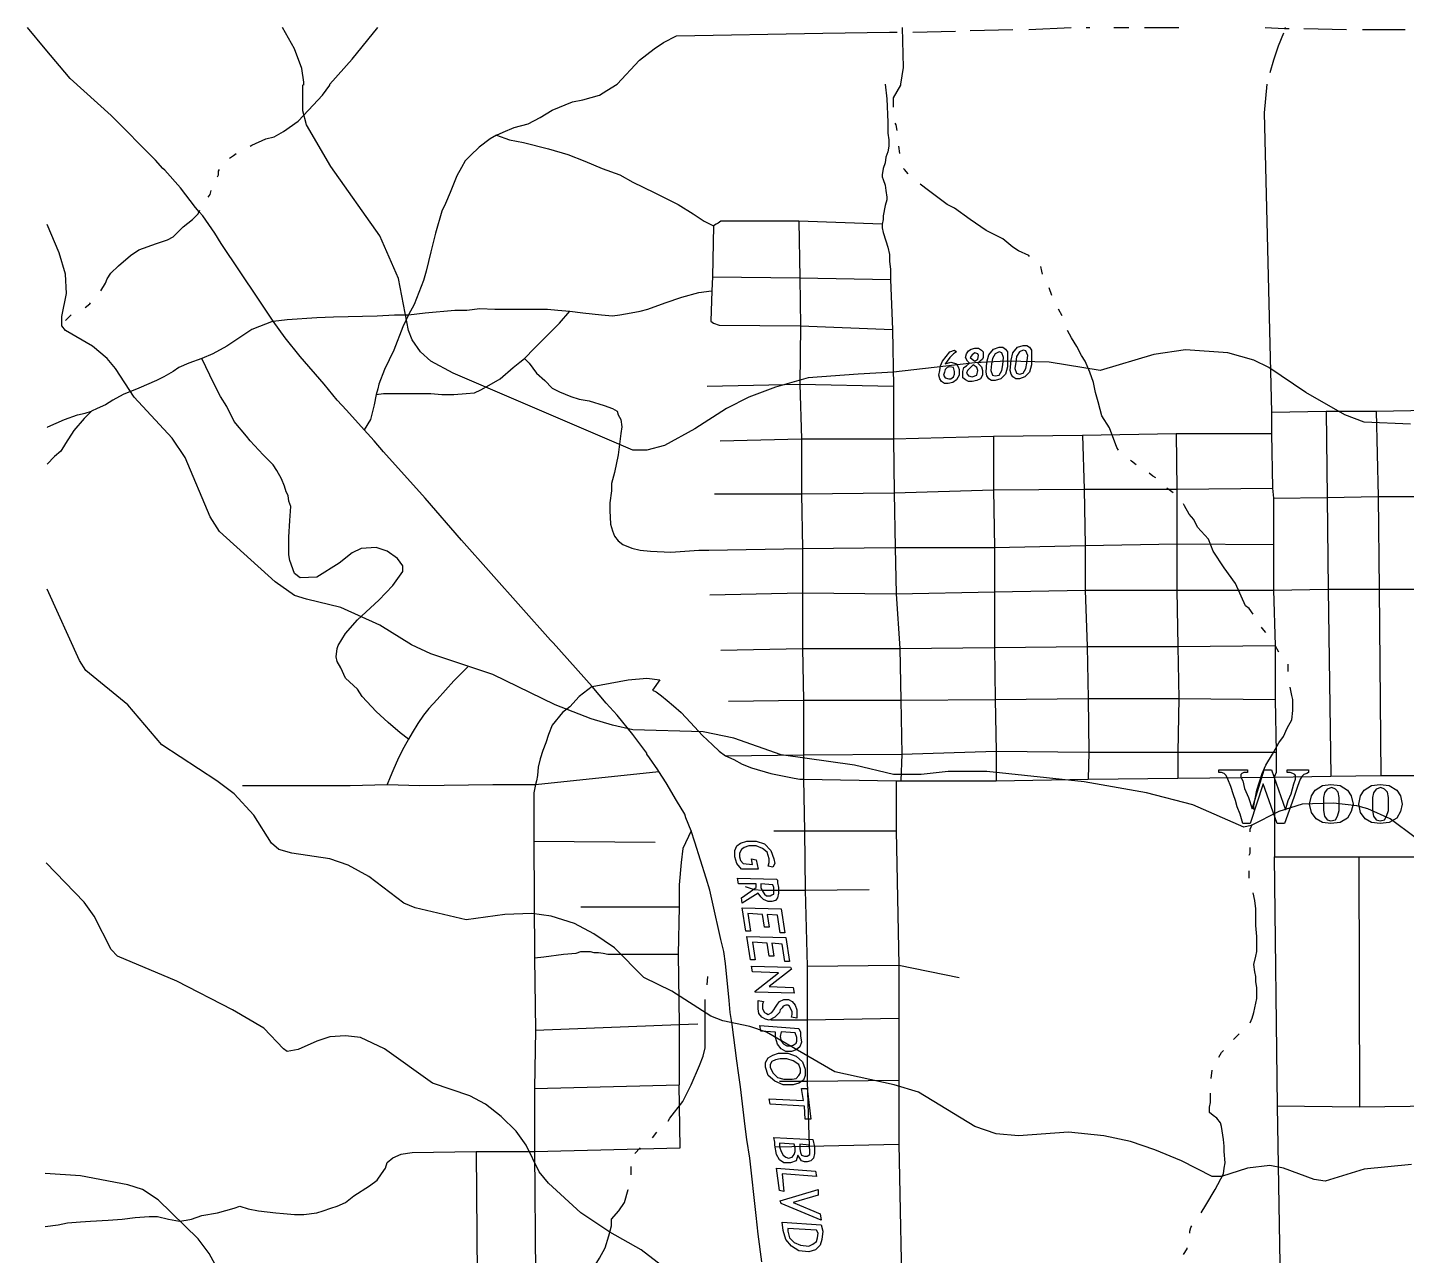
# Model space of a CAD drawing. Extents: x -4.4 to 64.9, y -5.9 to 77.3.
# Drawn here: x -0.05 to 7.8, y 29.1 to 36.09 of the extents above; entities that cross this region are included whole.
import ezdxf

# ---------------------------------------------------------------- set-up
doc = ezdxf.new("R2010")
doc.units = 0
for name, color, linetype in [('6800-7000', 7, 'CONTINUOUS'), ('Elevations', 7, 'CONTINUOUS'), ('Labels', 7, 'CONTINUOUS'), ('roads', 7, 'CONTINUOUS'), ('topo', 7, 'CONTINUOUS'), ('water', 7, 'CONTINUOUS')]:
    doc.layers.add(name, color=color, linetype=linetype)

msp = doc.modelspace()

# ---------------------------------------------------------------- linework, layer by layer
at = {"layer": '6800-7000', "color": 2}
for points in [[(7.845687, 31.48194), (7.703328, 31.58739), (7.576789, 31.645392), (7.513527, 31.661214), (7.381709, 31.677036), (7.202398, 31.671771), (7.070598, 31.629602), (6.912417, 31.550512), (6.870237, 31.539955), (6.580257, 31.666495), (6.316629, 31.735043), (5.963378, 31.798305), (5.409767, 31.856305), (5.188289, 31.856305), (5.035389, 31.840482), (4.877208, 31.840482), (4.655768, 31.893211), (4.239237, 31.951211), (3.970349, 32.046111), (3.796359, 32.083021), (3.395607, 32.093551), (3.279609, 32.119904), (3.158348, 32.156813), (2.952719, 32.235902), (2.599468, 32.409892), (2.246207, 32.525883), (2.135487, 32.578612), (1.956229, 32.689332), (1.734789, 32.789514), (1.539659, 32.836964), (1.471118, 32.858051), (1.360398, 32.93713), (1.044049, 33.22184), (0.991328, 33.306211), (0.848969, 33.643639), (0.775158, 33.754359), (0.558988, 33.986351), (0.453539, 34.1498), (0.406078, 34.207792), (0.321718, 34.276329), (0.168818, 34.36597), (0.147731, 34.392323), (0.147731, 34.445051), (0.17411, 34.576861), (0.168844, 34.687582), (0.131935, 34.808853), (0.063363, 34.969993)], [(7.824605, 29.620663), (7.555704, 29.59431), (7.334216, 29.52577), (7.270954, 29.5363), (7.096956, 29.599581), (7.017875, 29.615403), (6.891335, 29.599581), (6.743706, 29.55212), (6.690985, 29.55212), (6.516984, 29.641761), (6.364084, 29.70502), (6.227006, 29.752481), (6.074106, 29.784109), (5.873756, 29.805196), (5.588995, 29.784109), (5.462456, 29.794639), (5.341187, 29.836819), (5.019564, 30.03191), (4.882486, 30.07409), (4.545045, 30.147901), (4.154885, 30.374609), (4.059984, 30.40625), (3.907084, 30.437889), (3.838536, 30.464242), (3.617056, 30.606593), (3.458875, 30.685682), (3.290166, 30.854402), (3.174164, 30.933483), (3.063444, 30.991482), (2.931634, 31.033662), (2.820917, 31.049484), (2.668016, 31.044219), (2.446566, 31.01258), (2.156585, 31.08112), (2.093315, 31.107473), (1.892965, 31.260373), (1.776926, 31.323643), (1.671474, 31.360552), (1.455304, 31.392191), (1.381485, 31.413278), (1.339305, 31.45018), (1.239134, 31.608358), (1.128414, 31.729619), (1.028235, 31.803438), (0.717164, 32.00907), (0.522076, 32.235781), (0.284816, 32.43086), (0.247915, 32.48886), (0.063286, 32.89504)], [(3.55907, 29.045977), (3.443082, 29.135615), (3.263811, 29.235787), (3.100369, 29.346507), (2.915831, 29.515226), (2.86311, 29.578496), (2.789291, 29.731396), (2.7313, 29.810485), (2.64694, 29.894845), (2.55731, 29.963385), (2.467671, 30.010836), (2.25678, 30.084657), (1.982611, 30.279737), (1.84548, 30.342996), (1.76112, 30.353553), (1.67149, 30.348288), (1.597682, 30.321936), (1.492229, 30.274475), (1.428959, 30.263944), (1.407872, 30.279766), (1.297155, 30.395754), (1.117884, 30.501204), (0.801542, 30.664645), (0.464103, 30.807007), (0.427194, 30.843916), (0.332293, 31.033715), (0.274294, 31.112804), (0.058013, 31.337705)], [(1.096743, 28.908918), (0.986023, 29.114536), (0.922753, 29.198896), (0.696042, 29.420347), (0.606404, 29.478338), (0.522052, 29.504691), (0.253114, 29.557422), (0.052743, 29.569699)]]:
    msp.add_lwpolyline(points, dxfattribs=at)
at = {"layer": 'Elevations', "color": 1}
for points in [[(5.662838, 34.255153), (5.662838, 34.228801), (5.662838, 34.170801), (5.652281, 34.128621), (5.625929, 34.102269), (5.594297, 34.091712), (5.57321, 34.091712), (5.557388, 34.102269), (5.546831, 34.118091), (5.541566, 34.139178), (5.546831, 34.197178), (5.557388, 34.239357), (5.58374, 34.270996), (5.615379, 34.281527), (5.636467, 34.281527), (5.652289, 34.270996)], [(5.183037, 34.191883), (5.172507, 34.176061), (5.204135, 34.186618), (5.225222, 34.181353), (5.235779, 34.176088), (5.246309, 34.160266), (5.251601, 34.144443), (5.251601, 34.112813), (5.235779, 34.08646), (5.214691, 34.070638), (5.188339, 34.065373), (5.167252, 34.065373), (5.15143, 34.075903), (5.140873, 34.091725), (5.135607, 34.112813), (5.140873, 34.139165), (5.146138, 34.165518), (5.156695, 34.191896), (5.177782, 34.218249), (5.198869, 34.244601), (5.225222, 34.255158), (5.235779, 34.244601), (5.219957, 34.234071), (5.198869, 34.212984)], [(5.388669, 34.244604), (5.388669, 34.228782), (5.388669, 34.21296), (5.383404, 34.202403), (5.357051, 34.181316), (5.378139, 34.160229), (5.383404, 34.139141), (5.383404, 34.112789), (5.372847, 34.091701), (5.35176, 34.081171), (5.325407, 34.075906), (5.30432, 34.075906), (5.288498, 34.086436), (5.272676, 34.096993), (5.272676, 34.112815), (5.272676, 34.133902), (5.277941, 34.15499), (5.293763, 34.165547), (5.309559, 34.181369), (5.299028, 34.191899), (5.288471, 34.212986), (5.293737, 34.234074), (5.304293, 34.249896), (5.320115, 34.260453), (5.341203, 34.265718), (5.362317, 34.265718), (5.378112, 34.255161)], [(5.325399, 34.202424), (5.341221, 34.191894), (5.357043, 34.202424), (5.362308, 34.223512), (5.357043, 34.234068), (5.341221, 34.239334), (5.325399, 34.228777), (5.314869, 34.212955)], [(5.525757, 34.244604), (5.525757, 34.218252), (5.525757, 34.160263), (5.5152, 34.118072), (5.488848, 34.09172), (5.457209, 34.08119), (5.436121, 34.08119), (5.420299, 34.09172), (5.409743, 34.107542), (5.404477, 34.128629), (5.409743, 34.186629), (5.420299, 34.228811), (5.446652, 34.260437), (5.478283, 34.270994), (5.49937, 34.270994), (5.515192, 34.260437)], [(5.441387, 34.112794), (5.457209, 34.107529), (5.478296, 34.112794), (5.494118, 34.139147), (5.499384, 34.170785), (5.504649, 34.212968), (5.494118, 34.23932), (5.478296, 34.244586), (5.457209, 34.234029), (5.441387, 34.207676), (5.436122, 34.176048), (5.430857, 34.139136)], [(5.578478, 34.123343), (5.5943, 34.118078), (5.615387, 34.123343), (5.631209, 34.149695), (5.636475, 34.181326), (5.64174, 34.223504), (5.631209, 34.249856), (5.615387, 34.255121), (5.5943, 34.244564), (5.578478, 34.218212), (5.573213, 34.186576), (5.567921, 34.149664)], [(5.172499, 34.096972), (5.193586, 34.091707), (5.204117, 34.091707), (5.219939, 34.102264), (5.225204, 34.118086), (5.225204, 34.133908), (5.219939, 34.154995), (5.198852, 34.160287), (5.18303, 34.154995), (5.172499, 34.144465), (5.167234, 34.128643), (5.161969, 34.11282)], [(5.304309, 34.107521), (5.325396, 34.102256), (5.351749, 34.112786), (5.357014, 34.139139), (5.351749, 34.154961), (5.330661, 34.170783), (5.309574, 34.149695), (5.299044, 34.139139), (5.293779, 34.123316)]]:
    msp.add_lwpolyline(points, close=True, dxfattribs=at)
at = {"layer": 'Labels', "color": 6}
for points in [[(7.239339, 31.850908), (7.228782, 31.845616), (7.21296, 31.840325), (7.20243, 31.829741), (7.191873, 31.813866), (7.176051, 31.771692), (7.154963, 31.708404), (7.102234, 31.560793), (7.060054, 31.560793), (6.980973, 31.787514), (6.907154, 31.560793), (6.864974, 31.560793), (6.849152, 31.613524), (6.83333, 31.655699), (6.822773, 31.692581), (6.812243, 31.724226), (6.796421, 31.771692), (6.780599, 31.813866), (6.770068, 31.835033), (6.759511, 31.845616), (6.743689, 31.850908), (6.727867, 31.850908), (6.727867, 31.866783), (6.891308, 31.866783), (6.891308, 31.850908), (6.870221, 31.850908), (6.859664, 31.845616), (6.854398, 31.840325), (6.854398, 31.835033), (6.854398, 31.82445), (6.864929, 31.803283), (6.875459, 31.761109), (6.896547, 31.708377), (6.917634, 31.645115), (6.986182, 31.866545), (7.028362, 31.866545), (7.107443, 31.639824), (7.123265, 31.692555), (7.139087, 31.729464), (7.154909, 31.787461), (7.165466, 31.813919), (7.165466, 31.835086), (7.160201, 31.840378), (7.149644, 31.845669), (7.133822, 31.850961), (7.118, 31.850961), (7.118, 31.866836), (7.239261, 31.866836)], [(7.418597, 31.777089), (7.460777, 31.750631), (7.481864, 31.718987), (7.492395, 31.671547), (7.481864, 31.629373), (7.460777, 31.592463), (7.418597, 31.566005), (7.365868, 31.560713), (7.318418, 31.566005), (7.281508, 31.587171), (7.255155, 31.624081), (7.244625, 31.671521), (7.255155, 31.71896), (7.276243, 31.750605), (7.318423, 31.777063), (7.365873, 31.782355)], [(7.344789, 31.582012), (7.365876, 31.57672), (7.392255, 31.582012), (7.402786, 31.603179), (7.413342, 31.634823), (7.413342, 31.671732), (7.413342, 31.708642), (7.408077, 31.740259), (7.392255, 31.756134), (7.371168, 31.766718), (7.344815, 31.756134), (7.328993, 31.734968), (7.323728, 31.708509), (7.323728, 31.6716), (7.323728, 31.634691), (7.328993, 31.603073)], [(7.698037, 31.777089), (7.740217, 31.750631), (7.761304, 31.718987), (7.771835, 31.671547), (7.761304, 31.629373), (7.740217, 31.592463), (7.698037, 31.566005), (7.645318, 31.560713), (7.597857, 31.566005), (7.560959, 31.587171), (7.53458, 31.624081), (7.52405, 31.671521), (7.53458, 31.71896), (7.555667, 31.750605), (7.597847, 31.777063), (7.645308, 31.782355)], [(7.624218, 31.582012), (7.645305, 31.57672), (7.671658, 31.582012), (7.682188, 31.603179), (7.692745, 31.634823), (7.692745, 31.671732), (7.692745, 31.708642), (7.68748, 31.740259), (7.671658, 31.756134), (7.65057, 31.766718), (7.624218, 31.756134), (7.608396, 31.734968), (7.603131, 31.708509), (7.603131, 31.6716), (7.603131, 31.634691), (7.608396, 31.603073)], [(4.144339, 31.444931), (4.181237, 31.408022), (4.197059, 31.360556), (4.202324, 31.334098), (4.191794, 31.312931), (4.165415, 31.318223), (4.170706, 31.339389), (4.170706, 31.360556), (4.16015, 31.397465), (4.133797, 31.418632), (4.096887, 31.434507), (4.054707, 31.434507), (4.028355, 31.423924), (4.012533, 31.41334), (4.002002, 31.392174), (4.002002, 31.371007), (4.007268, 31.34984), (4.02309, 31.333965), (4.075818, 31.328674), (4.070552, 31.360318), (4.096905, 31.355026), (4.107435, 31.302295), (4.012536, 31.302295), (3.986183, 31.333939), (3.975627, 31.370848), (3.975627, 31.407731), (3.986183, 31.434189), (4.007271, 31.450064), (4.044183, 31.460648), (4.096901, 31.460648)], [(4.218149, 31.223475), (4.223414, 31.197017), (4.223414, 31.165373), (4.218149, 31.138914), (4.207618, 31.123039), (4.186531, 31.117748), (4.165444, 31.117748), (4.139065, 31.128331), (4.123269, 31.144206), (4.107447, 31.165373), (4.017816, 31.107376), (4.012551, 31.13902), (4.096911, 31.197017), (4.096911, 31.218184), (3.996732, 31.218184), (3.991467, 31.249801), (4.212907, 31.24451), (4.218172, 31.239218)], [(4.123249, 31.21821), (4.123249, 31.197043), (4.133779, 31.175877), (4.144336, 31.160002), (4.154867, 31.149418), (4.175954, 31.149418), (4.186511, 31.15471), (4.197041, 31.160002), (4.197041, 31.175877), (4.197041, 31.197043), (4.191776, 31.212918)], [(4.239237, 31.075864), (4.260324, 30.938784), (4.233972, 30.938784), (4.21815, 31.038955), (4.160148, 31.044246), (4.170705, 30.970428), (4.144352, 30.970428), (4.133795, 31.044246), (4.049435, 31.049538), (4.065257, 30.949367), (4.038905, 30.949367), (4.017818, 31.081156)], [(4.265597, 30.912405), (4.286684, 30.775324), (4.260332, 30.775324), (4.24451, 30.875495), (4.18652, 30.880787), (4.197051, 30.806968), (4.170698, 30.806968), (4.160141, 30.880787), (4.075781, 30.886079), (4.091603, 30.785907), (4.065251, 30.785907), (4.044164, 30.917723)], [(4.307777, 30.627686), (4.313042, 30.596069), (4.091602, 30.60136), (4.091602, 30.606652), (4.223412, 30.712089), (4.075782, 30.71738), (4.070517, 30.748998), (4.291958, 30.743706), (4.29725, 30.733123), (4.170711, 30.632952)], [(4.318329, 30.527515), (4.328859, 30.501057), (4.328859, 30.474599), (4.328859, 30.453432), (4.297231, 30.458724), (4.302496, 30.474599), (4.302496, 30.490474), (4.286674, 30.522118), (4.276144, 30.527409), (4.265587, 30.527409), (4.249765, 30.522118), (4.2445, 30.511534), (4.233969, 30.500951), (4.228704, 30.485076), (4.202352, 30.458618), (4.170713, 30.442743), (4.149626, 30.448034), (4.128538, 30.458618), (4.112716, 30.479784), (4.107451, 30.506243), (4.107451, 30.532701), (4.107451, 30.553868), (4.13909, 30.548576), (4.133825, 30.532701), (4.133825, 30.506243), (4.144355, 30.485076), (4.154912, 30.479784), (4.165443, 30.474493), (4.18653, 30.485076), (4.197087, 30.500951), (4.207617, 30.516826), (4.218174, 30.532701), (4.228704, 30.548576), (4.255057, 30.559159), (4.281436, 30.559159), (4.302523, 30.548576)], [(4.349957, 30.374613), (4.349957, 30.353446), (4.355222, 30.316563), (4.344692, 30.290105), (4.323604, 30.27423), (4.297252, 30.263646), (4.26561, 30.263646), (4.239258, 30.279521), (4.21817, 30.30598), (4.20764, 30.342889), (4.20764, 30.374507), (4.12328, 30.379798), (4.118015, 30.411443), (4.339456, 30.395568)], [(4.255059, 30.306085), (4.270881, 30.295502), (4.291968, 30.295502), (4.307764, 30.300794), (4.323586, 30.311377), (4.328851, 30.32196), (4.328851, 30.343127), (4.318294, 30.369585), (4.239213, 30.374877), (4.233948, 30.348419), (4.239213, 30.32196)], [(4.323599, 30.237532), (4.360508, 30.205888), (4.376304, 30.163713), (4.376304, 30.126804), (4.365773, 30.100345), (4.339421, 30.08447), (4.30778, 30.073887), (4.249791, 30.073887), (4.20233, 30.095054), (4.165431, 30.126698), (4.149609, 30.174164), (4.149609, 30.200623), (4.165431, 30.227081), (4.191783, 30.242956), (4.223411, 30.253539), (4.276143, 30.253539)], [(4.218149, 30.116273), (4.255059, 30.10569), (4.302509, 30.10569), (4.323596, 30.110982), (4.339418, 30.126857), (4.349949, 30.142732), (4.349949, 30.163898), (4.339418, 30.190357), (4.307776, 30.211523), (4.270867, 30.222107), (4.233968, 30.222107), (4.207616, 30.216815), (4.186529, 30.206232), (4.175972, 30.190357), (4.175972, 30.174482), (4.191794, 30.142838)], [(4.386869, 30.053011), (4.407956, 29.878995), (4.376315, 29.878995), (4.37105, 29.952814), (4.175968, 29.963397), (4.170703, 29.995041), (4.365783, 29.984458), (4.355252, 30.053011)], [(4.418497, 29.763002), (4.429054, 29.720827), (4.429054, 29.683944), (4.423789, 29.657486), (4.407967, 29.641611), (4.386879, 29.636319), (4.371057, 29.636319), (4.355235, 29.641611), (4.344678, 29.657486), (4.334148, 29.673361), (4.323591, 29.641717), (4.29196, 29.631133), (4.255051, 29.631133), (4.228699, 29.647008), (4.212877, 29.678626), (4.202346, 29.731358), (4.202346, 29.747233), (4.197081, 29.773691)], [(4.265597, 29.66283), (4.281419, 29.657539), (4.302506, 29.66283), (4.313063, 29.678705), (4.318328, 29.69458), (4.318328, 29.715747), (4.313063, 29.736914), (4.228704, 29.742205), (4.228704, 29.721039), (4.239235, 29.69458), (4.249791, 29.673414)], [(4.355227, 29.673387), (4.371049, 29.668096), (4.386871, 29.668096), (4.402693, 29.678679), (4.402693, 29.705137), (4.397428, 29.731596), (4.3447, 29.736887), (4.3447, 29.710429), (4.349965, 29.689262)], [(4.434319, 29.583746), (4.439584, 29.552102), (4.244505, 29.567977), (4.255062, 29.467806), (4.228683, 29.473098), (4.212861, 29.599648)], [(4.460677, 29.341203), (4.465969, 29.30432), (4.239247, 29.3992), (4.233982, 29.415075), (4.450151, 29.478363), (4.450151, 29.446719), (4.307789, 29.404544)], [(4.465958, 29.277941), (4.476488, 29.241032), (4.471223, 29.193592), (4.460693, 29.161948), (4.434314, 29.135489), (4.397413, 29.124906), (4.339413, 29.130198), (4.297233, 29.156656), (4.265592, 29.193565), (4.249796, 29.246297), (4.244531, 29.293737)], [(4.349957, 29.161948), (4.397407, 29.156656), (4.418494, 29.167239), (4.439582, 29.183114), (4.444847, 29.204281), (4.450138, 29.230739), (4.439582, 29.246614), (4.276133, 29.257198), (4.276133, 29.241323), (4.286689, 29.204413), (4.313042, 29.177955)]]:
    msp.add_lwpolyline(points, close=True, dxfattribs=at)
at = {"layer": 'roads', "color": 7}
for points in [[(1.349868, 34.418605), (1.265508, 34.545134), (1.054608, 34.861483), (1.017707, 34.919485), (0.949167, 35.019653), (0.928079, 35.040741), (0.906992, 35.06712), (0.822632, 35.17784), (0.732994, 35.278008), (0.722464, 35.288565), (0.680284, 35.336016), (0.427205, 35.589095), (0.195173, 35.799994), (0.052814, 35.968706), (-0.047357, 36.089975)], [(5.31485, 36.074153), (5.55738, 36.079418)], [(5.647021, 36.079442), (5.889551, 36.089972)], [(5.97393, 36.089975), (5.995017, 36.089975)], [(6.1321, 36.089975), (6.21646, 36.089975)], [(6.30609, 36.089975), (6.416821, 36.089975), (6.501181, 36.089975)], [(6.99153, 36.089975), (7.102251, 36.08471)], [(7.107518, 36.089975), (7.102253, 36.08471), (7.128632, 36.08471)], [(7.212979, 36.08471), (7.455509, 36.079445)], [(7.545147, 36.079442), (7.787678, 36.079442)], [(3.305988, 35.768353), (3.432527, 35.905431), (3.516887, 35.968703), (3.569619, 36.005615), (3.643427, 36.042514)], [(3.643437, 36.042525), (4.476489, 36.058347), (4.856147, 36.063612)], [(4.856131, 36.06362), (4.898311, 36.06362)], [(4.987949, 36.06362), (5.23048, 36.068885)], [(7.096983, 36.058344), (7.065344, 35.984525), (7.038991, 35.905444), (7.017904, 35.831625)], [(2.620574, 35.478367), (2.657483, 35.494189), (2.720753, 35.520541), (2.799842, 35.541629), (2.868383, 35.578541), (2.936923, 35.620718), (3.052914, 35.668171), (3.110913, 35.678701), (3.205824, 35.705054), (3.248004, 35.731433), (3.305993, 35.768345)], [(4.829747, 35.768353), (4.840304, 35.683993), (4.845569, 35.552175), (4.845569, 35.488913), (4.850834, 35.452004), (4.850834, 35.430916), (4.850834, 35.415094), (4.845569, 35.383463), (4.835012, 35.351825), (4.829747, 35.320194), (4.819217, 35.288557), (4.813951, 35.251656), (4.813951, 35.241099), (4.819217, 35.225277), (4.829747, 35.193649), (4.835012, 35.162007), (4.840277, 35.125108), (4.840277, 35.109286), (4.829747, 35.077642), (4.81919, 35.019656), (4.81919, 34.998569), (4.813925, 34.97219), (4.813925, 34.951102), (4.81919, 34.924724), (4.835012, 34.877273), (4.845569, 34.840361), (4.8561, 34.798181), (4.8561, 34.761282), (4.861365, 34.713822), (4.861365, 34.682193), (4.861365, 34.655841), (4.871922, 34.371133)], [(7.002061, 35.768361), (6.986239, 35.604909), (7.028419, 33.901908)], [(2.620566, 35.478388), (2.583665, 35.457301), (2.520395, 35.40985), (2.472937, 35.3624), (2.441306, 35.330772), (2.420218, 35.29386), (2.393866, 35.246401), (2.356956, 35.151498), (2.330604, 35.088231), (2.309517, 35.046051), (2.272607, 34.919511), (2.246255, 34.814059), (2.219902, 34.703341), (2.20408, 34.650618), (2.177728, 34.582067), (2.151349, 34.513529), (2.119718, 34.45553)], [(2.62055, 35.478364), (2.694369, 35.452012), (2.77345, 35.43619), (2.915809, 35.399293), (3.02653, 35.367652), (3.121441, 35.33075), (3.221609, 35.288563), (3.321791, 35.251659), (3.395599, 35.209481), (3.516871, 35.151479), (3.654, 35.082942), (3.738359, 35.030213), (3.801629, 34.98803), (3.85435, 34.961678)], [(4.339419, 34.988028), (3.896538, 34.988028), (3.880716, 34.977497), (3.870159, 34.972232), (3.854337, 34.961675)], [(4.813938, 34.972203), (4.339419, 34.988025)], [(4.339429, 34.988025), (4.344694, 34.666403)], [(3.854347, 34.96167), (3.849082, 34.671689)], [(3.849058, 34.671684), (3.843793, 34.592595)], [(3.849048, 34.671684), (4.344657, 34.666419)], [(4.344684, 34.666403), (4.349949, 34.392234)], [(4.344689, 34.666411), (4.861388, 34.655854)], [(3.037063, 34.476599), (3.110881, 34.466068), (3.216331, 34.455511), (3.279601, 34.450246), (3.321781, 34.455511), (3.385051, 34.466068), (3.437771, 34.476599), (3.479951, 34.487156), (3.58013, 34.524065), (3.675031, 34.555696), (3.769943, 34.582048), (3.843751, 34.592605)], [(3.84379, 34.592595), (3.838525, 34.418605), (3.854347, 34.408048), (3.885978, 34.397517), (4.349957, 34.392252)], [(1.349839, 34.418605), (1.428928, 34.429135), (1.59765, 34.439666), (1.692548, 34.444931), (1.940359, 34.450196), (2.040528, 34.455461), (2.11962, 34.455461)], [(2.119683, 34.455509), (2.088045, 34.386966), (2.035324, 34.255158), (1.982595, 34.144441), (1.950964, 34.060078), (1.945699, 34.033726), (1.935142, 34.002082)], [(2.119646, 34.455501), (2.214547, 34.466058), (2.383267, 34.48188), (2.451807, 34.48188), (2.525626, 34.49241), (2.609988, 34.487145), (2.725976, 34.487145), (2.826158, 34.487145), (2.910507, 34.487145), (2.968506, 34.48188), (3.037047, 34.476615)], [(2.778729, 34.207705), (2.836728, 34.265705), (2.979077, 34.408053), (3.037078, 34.476591)], [(1.349878, 34.418605), (1.22862, 34.371144), (1.170618, 34.334232), (1.086258, 34.276243), (1.007169, 34.234063), (0.943899, 34.207711)], [(1.866578, 33.801723), (1.766409, 33.912441), (1.713678, 33.970443), (1.639867, 34.060073), (1.502789, 34.218244), (1.418429, 34.323693), (1.349878, 34.418605)], [(4.349978, 34.392239), (4.344713, 34.060078)], [(4.349983, 34.392255), (4.871953, 34.371168)], [(4.871945, 34.371144), (4.87721, 34.049524)], [(0.943888, 34.207705), (0.870077, 34.181353), (0.812078, 34.155), (0.780447, 34.133913), (0.727718, 34.102282), (0.685539, 34.081195), (0.58537, 34.039015), (0.49574, 34.002103), (0.437738, 33.970475), (0.395558, 33.944122), (0.348107, 33.923035), (0.316469, 33.907213)], [(2.119638, 32.04072), (2.07218, 32.07763), (2.00364, 32.135626), (1.935099, 32.198888), (1.85601, 32.283264), (1.829658, 32.325438), (1.761117, 32.3887), (1.734765, 32.446697), (1.713678, 32.483609), (1.708412, 32.509961), (1.713678, 32.557412), (1.718943, 32.573234), (1.761123, 32.641774), (1.829663, 32.720863), (1.950932, 32.831584), (2.030013, 32.915943), (2.088013, 32.995035), (2.088013, 33.026661), (2.056382, 33.068843), (1.998383, 33.111021), (1.935113, 33.132108), (1.850753, 33.126843), (1.798032, 33.10049), (1.724211, 33.042488), (1.597671, 32.963399), (1.502773, 32.958134), (1.471142, 32.984513), (1.444763, 33.058324), (1.439498, 33.089962), (1.439498, 33.190134), (1.444763, 33.285042), (1.450028, 33.364124), (1.439498, 33.39576), (1.434233, 33.427394), (1.423676, 33.448481), (1.413145, 33.480122), (1.397323, 33.5223), (1.370971, 33.56975), (1.349883, 33.601381), (1.328796, 33.622468), (1.291884, 33.659378), (1.218026, 33.738464), (1.196991, 33.764817), (1.128401, 33.849176), (1.086221, 33.933536), (1.049312, 33.991528), (1.01241, 34.065344), (0.94387, 34.207697)], [(1.935099, 34.002074), (1.977279, 34.007339), (2.093278, 34.007339), (2.172359, 34.007339), (2.246178, 34.007339), (2.309448, 34.002074), (2.377988, 34.002074), (2.446528, 34.007339), (2.493979, 34.012604), (2.530888, 34.028426), (2.578339, 34.054779), (2.641608, 34.091688), (2.715419, 34.154958), (2.752329, 34.186589), (2.778681, 34.207676)], [(2.778747, 34.207729), (2.8051, 34.181377), (2.847279, 34.123375), (2.89474, 34.081195), (2.936909, 34.039015), (2.97909, 34.017928), (3.042359, 33.991575), (3.089821, 33.975753), (3.147809, 33.965223), (3.232171, 33.93887), (3.279622, 33.923048), (3.306001, 33.907226), (3.311266, 33.886139), (3.327061, 33.859786), (3.332353, 33.817604), (3.327061, 33.780694), (3.311266, 33.659425), (3.290178, 33.559254), (3.274356, 33.495984), (3.274356, 33.453804), (3.263826, 33.385264), (3.263826, 33.343084), (3.269091, 33.263995), (3.279622, 33.227085), (3.290178, 33.195452), (3.311266, 33.169099), (3.337618, 33.148012), (3.390336, 33.126925), (3.437786, 33.116368), (3.495788, 33.111103), (3.611787, 33.105837), (3.769957, 33.116368), (3.827996, 33.116368)], [(3.81743, 34.049524), (4.34467, 34.060081)], [(4.344668, 34.060073), (4.355225, 33.749005)], [(4.344678, 34.060073), (4.877197, 34.049543)], [(4.877197, 34.049524), (4.877197, 33.748992)], [(1.935099, 34.002074), (1.924569, 33.944072), (1.903482, 33.859715), (1.866572, 33.801723)], [(0.316447, 33.907173), (0.274268, 33.864993), (0.216268, 33.796453), (0.168818, 33.722634), (0.142465, 33.680454), (0.105556, 33.648823), (0.063297, 33.606564)], [(0.063371, 33.814614), (0.068636, 33.817551), (0.163537, 33.859723), (0.237356, 33.886102), (0.279538, 33.896632), (0.316437, 33.907189)], [(7.028427, 33.901895), (7.028427, 33.780631)], [(7.028429, 33.901895), (7.339508, 33.90716)], [(7.33951, 33.907173), (7.344775, 33.416834)], [(7.339518, 33.907178), (7.624229, 33.907178)], [(7.624239, 33.907173), (7.634769, 33.422102)], [(7.624247, 33.907186), (7.919496, 33.912452)], [(3.163639, 32.341234), (2.942199, 32.589043), (2.926377, 32.604865), (2.420218, 33.174293), (2.214547, 33.411553), (1.977287, 33.675173), (1.924569, 33.738443), (1.866567, 33.801713)], [(3.891246, 33.738451), (4.355225, 33.748981), (4.355225, 33.437911)], [(4.355219, 33.749), (4.877189, 33.749)], [(4.877208, 33.748992), (4.8825, 33.443192)], [(4.877211, 33.748992), (5.446639, 33.764814)], [(5.446644, 33.764814), (5.446644, 33.459014)], [(5.446649, 33.764814), (5.952811, 33.770079)], [(5.952816, 33.770082), (5.963373, 33.464282)], [(5.95285, 33.770098), (6.485369, 33.780655)], [(6.485351, 33.780631), (6.490616, 33.464282)], [(6.485351, 33.780631), (7.028411, 33.780631)], [(7.028421, 33.780639), (7.033686, 33.46956)], [(3.859605, 33.437924), (4.355214, 33.437924)], [(4.355219, 33.437927), (4.88246, 33.443192)], [(4.355225, 33.437924), (4.36049, 33.126843)], [(4.882489, 33.443192), (5.446639, 33.459014)], [(4.882489, 33.443192), (4.887754, 33.132111)], [(5.446644, 33.459014), (5.451909, 33.132124)], [(5.446657, 33.459019), (5.963357, 33.464284)], [(5.963375, 33.464282), (6.490616, 33.464282), (6.490616, 33.153203)], [(5.963399, 33.464298), (5.968664, 33.142678)], [(6.490632, 33.464282), (7.033692, 33.469547)], [(7.033692, 33.46956), (7.038957, 33.411558)], [(7.038978, 33.411558), (7.344789, 33.416823)], [(7.038978, 33.411558), (7.038978, 33.147941)], [(7.344781, 33.416823), (7.350046, 32.894853)], [(7.344789, 33.416829), (7.634777, 33.422094)], [(7.634777, 33.422099), (7.930037, 33.422099)], [(7.63478, 33.422081), (7.640072, 32.894843)], [(3.82796, 33.11631), (4.360471, 33.12684)], [(4.360501, 33.126843), (4.887749, 33.132108)], [(4.360508, 33.126851), (4.360508, 32.873779)], [(4.887757, 33.132124), (4.893022, 32.868493)], [(4.887789, 33.132148), (5.451938, 33.132148)], [(5.451931, 33.132124), (5.451931, 32.879042)], [(5.451938, 33.132124), (5.968638, 33.142654)], [(5.968641, 33.142665), (5.968641, 32.889583)], [(5.96867, 33.142678), (6.49064, 33.153208), (7.039018, 33.147943)], [(6.490616, 33.153203), (6.490616, 32.889583)], [(7.038981, 33.147933), (7.038981, 32.889583)], [(3.833236, 32.863225), (4.360485, 32.873782)], [(4.360501, 32.873774), (4.893019, 32.868509)], [(4.360506, 32.873779), (4.360506, 32.55743)], [(4.893022, 32.868498), (5.451901, 32.879055), (5.451901, 32.562703)], [(4.89303, 32.868493), (4.914117, 32.557425)], [(5.451938, 32.87905), (5.968638, 32.88958)], [(5.968641, 32.889583), (5.979171, 32.567963)], [(5.968646, 32.889583), (6.490616, 32.889583), (6.495881, 32.567963)], [(6.490629, 32.889588), (7.038968, 32.889588)], [(7.03897, 32.889588), (7.350049, 32.894853)], [(7.038978, 32.889583), (7.049535, 32.573234)], [(7.350057, 32.894853), (7.640037, 32.894853)], [(7.350059, 32.894853), (7.365881, 31.829821)], [(7.640059, 32.894859), (7.924769, 32.894859)], [(7.640066, 32.894851), (7.650596, 31.835086)], [(3.896517, 32.546879), (4.360498, 32.557409)], [(4.360501, 32.557414), (4.914109, 32.557414)], [(4.360516, 32.557438), (4.365781, 32.262176)], [(4.91412, 32.557414), (5.451909, 32.56268)], [(4.914144, 32.557438), (4.919409, 32.262176)], [(5.451931, 32.562693), (5.979171, 32.567958)], [(5.451938, 32.562698), (5.457203, 32.267442)], [(5.979179, 32.567969), (6.495881, 32.567969)], [(5.979187, 32.567969), (5.984452, 32.272707)], [(6.495908, 32.567963), (7.049509, 32.573229)], [(6.495908, 32.567969), (6.501173, 32.272707)], [(7.049535, 32.573247), (7.049535, 32.267442)], [(2.457125, 32.451981), (2.378044, 32.372878), (2.283135, 32.267442), (2.235685, 32.21471), (2.204054, 32.177801), (2.172415, 32.130361), (2.140773, 32.07763), (2.119686, 32.04072)], [(3.163629, 32.341234), (3.089807, 32.283237), (3.037086, 32.225241), (2.994907, 32.193623), (2.936907, 32.119804), (2.91582, 32.067073), (2.899998, 32.019633), (2.884176, 31.977432), (2.868353, 31.929992), (2.857823, 31.882552), (2.852558, 31.835086), (2.847266, 31.803442), (2.842001, 31.782275)], [(3.16365, 32.34126), (3.369268, 32.37817), (3.474718, 32.388753), (3.548539, 32.37817), (3.506359, 32.320147), (3.527446, 32.309563), (3.559074, 32.288397), (3.590715, 32.261938), (3.627614, 32.230321), (3.669794, 32.193411), (3.722526, 32.135415), (3.791066, 32.061596), (3.849065, 32.008864), (3.885964, 31.971981), (3.922876, 31.945523)], [(3.543258, 31.856173), (3.537993, 31.866757), (3.490543, 31.93531), (3.474721, 31.956477), (3.474721, 31.961769), (3.395643, 32.067231), (3.306012, 32.17796), (3.242743, 32.246487), (3.16365, 32.341393)], [(3.938699, 32.256885), (4.36576, 32.262176)], [(4.365771, 32.26215), (4.91938, 32.26215)], [(4.365771, 32.26215), (4.365771, 31.951079)], [(4.919396, 32.26215), (5.457175, 32.267442), (5.462467, 31.972193)], [(4.919404, 32.26215), (4.924669, 31.956345)], [(5.457193, 32.267442), (5.984431, 32.272733)], [(5.98446, 32.272707), (5.989725, 31.966901)], [(5.984465, 32.272707), (6.501165, 32.272707)], [(6.501178, 32.272707), (6.495913, 31.966901)], [(6.501178, 32.272707), (7.049509, 32.267415)], [(7.049527, 32.267442), (7.054792, 31.966901)], [(2.119675, 32.040747), (2.093323, 31.99328), (2.061684, 31.935284), (2.030053, 31.861465), (2.014231, 31.824556), (1.998409, 31.782381)], [(3.92288, 31.945814), (4.365771, 31.951106)], [(3.92288, 31.945814), (3.97033, 31.924648), (4.01778, 31.898189), (4.070509, 31.877023), (4.181229, 31.845378), (4.31304, 31.81892), (4.344681, 31.813628), (4.365768, 31.813628)], [(4.365766, 31.951079), (4.924645, 31.956371)], [(4.365771, 31.951079), (4.365771, 31.813999)], [(4.924669, 31.956345), (4.919404, 31.803442)], [(4.924669, 31.956345), (5.462461, 31.97222)], [(5.462461, 31.972167), (5.462461, 31.803468)], [(5.462469, 31.972167), (5.98972, 31.966875)], [(5.989731, 31.966901), (5.984466, 31.813999)], [(5.989731, 31.966901), (6.495881, 31.966901)], [(6.495908, 31.966901), (7.054787, 31.966901)], [(6.495908, 31.966901), (6.495908, 31.819264)], [(7.054779, 31.966901), (7.054779, 31.850908), (7.044222, 31.82445)], [(2.842025, 31.782381), (3.543263, 31.8562)], [(3.727797, 31.51875), (3.696169, 31.592543), (3.690904, 31.613709), (3.643453, 31.692793), (3.585454, 31.792991), (3.543274, 31.856253)], [(1.175893, 31.777089), (1.497513, 31.777089), (1.787494, 31.777089), (1.998393, 31.782381)], [(1.998401, 31.782381), (2.18294, 31.777089), (2.59946, 31.782381), (2.841991, 31.782381)], [(2.84198, 31.782355), (2.83145, 31.734915), (2.83145, 31.460754)], [(4.36576, 31.813999), (4.893009, 31.803415)], [(4.365795, 31.814025), (4.37106, 31.518777)], [(4.893027, 31.803442), (4.919406, 31.803442)], [(4.893038, 31.803468), (4.893038, 31.51875)], [(4.919401, 31.803442), (5.462461, 31.803442)], [(5.462474, 31.803442), (5.984444, 31.814025)], [(5.984465, 31.813999), (6.495886, 31.81929)], [(6.495908, 31.81929), (7.044238, 31.824582)], [(7.044249, 31.824556), (7.365868, 31.829847)], [(7.04427, 31.824556), (7.04427, 31.371113)], [(7.365887, 31.829821), (7.650597, 31.835113)], [(7.6506, 31.83506), (7.93531, 31.83506)], [(2.83146, 31.460754), (2.836725, 30.796411)], [(2.831476, 31.460754), (3.522166, 31.455462)], [(3.727808, 31.51875), (3.680357, 31.418579), (3.669827, 31.339495), (3.65927, 31.212945), (3.65927, 31.086421)], [(4.128526, 29.067042), (4.107439, 29.22521), (4.096882, 29.330673), (4.05998, 29.657565), (4.044158, 29.763002), (4.033601, 29.83682), (4.007248, 30.063542), (3.996718, 30.142626), (3.986161, 30.211153), (3.959809, 30.416787), (3.949252, 30.485341), (3.943987, 30.553868), (3.922899, 30.764767), (3.912369, 30.833321), (3.896547, 30.901848), (3.849097, 31.112747), (3.833275, 31.181301), (3.812187, 31.249828), (3.748917, 31.455462), (3.72783, 31.518724)], [(4.197083, 31.518777), (4.371073, 31.518777)], [(4.371039, 31.51875), (4.893009, 31.51875)], [(4.371047, 31.51875), (4.376312, 31.181301)], [(4.893019, 31.51875), (4.908841, 30.754237)], [(7.044249, 31.371113), (7.524049, 31.371113)], [(7.044249, 31.371113), (7.060071, 29.95284)], [(7.524049, 31.371113), (7.96166, 31.371113)], [(7.524057, 31.371113), (7.529322, 29.947549)], [(4.033597, 31.202388), (4.086318, 31.186513), (4.133766, 31.181221), (4.376296, 31.181221)], [(4.376328, 31.181301), (4.386858, 30.748971)], [(4.376344, 31.181327), (4.740143, 31.186619)], [(3.100362, 31.086395), (3.659233, 31.086395)], [(3.659275, 31.086395), (3.65401, 30.817499)], [(2.836717, 30.796411), (2.889436, 30.801703), (3.000156, 30.817578), (3.073977, 30.82287), (3.10033, 30.833453), (3.131958, 30.833453), (3.153045, 30.833453), (3.174132, 30.828161), (3.200485, 30.828161), (3.226837, 30.82287), (3.25319, 30.817578), (3.279542, 30.817578), (3.33227, 30.817578), (3.421901, 30.817578), (3.532621, 30.817578), (3.595891, 30.817578), (3.65389, 30.817578)], [(2.83671, 30.796411), (2.841975, 30.385169)], [(3.654005, 30.817499), (3.65927, 30.416814)], [(4.386842, 30.748945), (4.386842, 30.443166)], [(4.386864, 30.748945), (4.908842, 30.754237)], [(4.908849, 30.754237), (5.251559, 30.685683)], [(4.908849, 30.754237), (4.908849, 30.453696)], [(4.181216, 30.443166), (4.386848, 30.443166)], [(4.38685, 30.443166), (4.908828, 30.453749)], [(4.386858, 30.443166), (4.386858, 30.09516)], [(4.908842, 30.453696), (4.908842, 30.100451)], [(2.84202, 30.385169), (2.836755, 30.053011)], [(2.842025, 30.385169), (3.659254, 30.416814)], [(3.659233, 30.416814), (3.764683, 30.422105)], [(3.659233, 30.416814), (3.659233, 30.074099)], [(2.836728, 30.053011), (3.659228, 30.074178)], [(2.836731, 30.053011), (2.836731, 29.694475)], [(2.836733, 29.694475), (3.664503, 29.715641), (3.659238, 30.074178)], [(4.228688, 30.09516), (4.386858, 30.09516)], [(4.386861, 30.09516), (4.397418, 29.726092)], [(4.386864, 30.09516), (4.908842, 30.100451)], [(4.908855, 30.100451), (4.908855, 29.736649)], [(7.060071, 29.952814), (7.081158, 28.719062)], [(7.52933, 29.947549), (7.060081, 29.95284)], [(7.961678, 29.952814), (7.529338, 29.947522)], [(4.202319, 29.720827), (4.397399, 29.726119)], [(4.397402, 29.726119), (4.908831, 29.736702)], [(4.908879, 29.736676), (4.929966, 28.698001)], [(0.052549, 29.268681), (0.126588, 29.277941), (0.179319, 29.288524), (0.25313, 29.293816), (0.311129, 29.299108), (0.411308, 29.304399), (0.49039, 29.309691), (0.564209, 29.320274), (0.64334, 29.325566), (0.690788, 29.325566), (0.75406, 29.309691), (0.81733, 29.299108), (0.85424, 29.304399), (0.885868, 29.309691), (0.94387, 29.330858), (1.0335, 29.346733), (1.128398, 29.373191), (1.16004, 29.383774), (1.20749, 29.367899), (1.265489, 29.357316), (1.365658, 29.346733), (1.407838, 29.341441), (1.47111, 29.336149), (1.523839, 29.336149), (1.59765, 29.346733), (1.634559, 29.357316), (1.676739, 29.373191), (1.713638, 29.383774), (1.761099, 29.404941), (1.808549, 29.44185), (1.89818, 29.499847), (1.940359, 29.531491), (1.966712, 29.568401), (1.987799, 29.600045), (1.998356, 29.631663), (2.029987, 29.658121), (2.077437, 29.679288), (2.114347, 29.684579), (2.140699, 29.689871)], [(2.140728, 29.689183), (2.504528, 29.694475)], [(2.504528, 29.694475), (2.836699, 29.694475)], [(2.504573, 29.694475), (2.509864, 28.987958)], [(2.836741, 29.694475), (2.842006, 28.993223)]]:
    msp.add_lwpolyline(points, dxfattribs=at)
at = {"layer": 'topo', "color": 2}
for points in [[(1.523868, 35.763073), (1.523868, 35.778895), (1.513311, 35.857985), (1.471131, 35.968705), (1.402591, 36.089977)], [(7.819306, 33.833808), (7.555635, 33.844339), (7.444915, 33.886519), (7.223477, 34.013058), (7.012575, 34.15542), (6.928216, 34.1976), (6.780586, 34.239769), (6.538056, 34.255591), (6.358795, 34.229239), (6.052995, 34.139608), (5.763006, 34.187056), (5.520426, 34.192321), (5.341165, 34.181791), (4.877187, 34.12907), (4.676836, 34.118513), (4.392126, 34.097426), (4.207587, 34.044705), (4.054687, 33.986706), (3.928148, 33.923436), (3.748847, 33.807445), (3.574857, 33.712534), (3.474676, 33.686181), (3.395586, 33.686181), (2.372736, 34.123789), (2.246197, 34.192329), (2.188197, 34.245061), (2.140747, 34.313601), (2.11966, 34.366319), (2.06166, 34.661581), (1.956168, 34.904119), (1.676729, 35.29955), (1.539648, 35.53681), (1.518561, 35.615901), (1.518561, 35.76352)]]:
    msp.add_lwpolyline(points, dxfattribs=at)
at = {"layer": 'water', "color": 4}
for points in [[(1.671487, 35.763098), (1.671487, 35.768363), (1.798027, 35.910722), (1.945656, 36.089983)], [(4.919409, 35.763072), (4.919409, 35.768337), (4.935231, 35.863238), (4.929966, 36.089959)], [(1.218047, 35.415097), (1.228577, 35.420362), (1.307667, 35.457269), (1.355117, 35.467799), (1.407838, 35.499438), (1.492198, 35.557427), (1.550197, 35.620699), (1.629286, 35.705059), (1.671466, 35.763061)], [(4.877219, 35.636535), (4.877219, 35.689261), (4.919409, 35.763072)], [(4.898322, 35.504722), (4.893057, 35.536361), (4.887792, 35.546891)], [(1.102048, 35.346546), (1.123136, 35.362368), (1.138958, 35.372899)], [(4.914144, 35.372912), (4.908879, 35.415092)], [(1.033508, 35.241096), (1.038773, 35.251653), (1.038773, 35.272741), (1.044038, 35.283297)], [(4.961594, 35.256924), (4.940507, 35.283276), (4.935241, 35.288541)], [(0.980777, 35.125106), (0.991333, 35.140928), (0.996599, 35.162015)], [(5.652305, 34.787675), (5.64704, 34.79294), (5.589048, 34.819292), (5.557409, 34.84038), (5.49941, 34.887827), (5.404509, 34.935278), (5.314879, 34.998545), (5.225249, 35.061817), (5.183069, 35.082905), (5.077619, 35.161994), (5.030169, 35.198893)], [(0.369158, 34.592587), (0.395537, 34.634767), (0.406067, 34.661119), (0.427154, 34.692758), (0.469334, 34.734938), (0.537875, 34.792927), (0.585325, 34.824555), (0.685504, 34.861467), (0.748774, 34.882554), (0.780405, 34.898376), (0.838404, 34.956373), (0.891136, 34.998556), (0.922764, 35.030186), (0.933321, 35.051274)], [(5.726124, 34.687493), (5.720859, 34.703315), (5.715593, 34.729667)], [(5.778855, 34.566224), (5.763033, 34.608401)], [(0.279527, 34.497675), (0.30588, 34.518763), (0.311145, 34.524028)], [(0.168807, 34.423867), (0.200438, 34.455493)], [(5.836844, 34.450233), (5.815757, 34.487145)], [(6.158474, 33.685725), (6.147944, 33.701547), (6.105764, 33.812267), (6.063585, 33.880807), (6.053028, 33.917717), (6.042497, 33.959894), (6.026675, 34.012615), (6.016145, 34.070617), (5.995057, 34.128603), (5.968705, 34.191878), (5.947618, 34.223517), (5.921265, 34.276238), (5.889634, 34.323696), (5.868547, 34.365868)], [(6.258653, 33.601365), (6.2323, 33.622452), (6.227035, 33.627718)], [(6.369373, 33.527554), (6.353577, 33.538111), (6.33249, 33.553933)], [(6.469552, 33.443192), (6.45373, 33.453722), (6.432643, 33.469544)], [(6.923003, 32.752505), (6.901889, 32.784131), (6.880802, 32.799953), (6.822803, 32.926492), (6.759533, 33.016123), (6.696263, 33.111018), (6.669911, 33.179572), (6.606641, 33.248109), (6.585554, 33.290289), (6.559201, 33.321928), (6.532822, 33.36937), (6.527557, 33.379927)], [(6.996814, 32.647045), (6.975727, 32.673424), (6.970461, 32.678689)], [(7.070625, 32.536322), (7.049538, 32.573234)], [(7.123354, 32.425604), (7.123354, 32.43087), (7.123354, 32.467782)], [(6.928274, 31.640009), (6.928274, 31.661175), (6.944096, 31.750816), (6.959918, 31.798256), (6.97574, 31.845722), (6.996828, 31.893162), (7.033738, 31.956424), (7.070639, 32.019712), (7.097018, 32.056622), (7.118105, 32.104061), (7.144484, 32.151528), (7.149749, 32.204233), (7.149749, 32.267521), (7.144484, 32.288688), (7.133927, 32.336128), (7.133927, 32.336128)], [(6.907184, 31.513485), (6.907184, 31.52936), (6.917714, 31.555818)], [(6.901892, 31.38167), (6.907157, 31.392253), (6.907157, 31.423897)], [(6.901892, 31.249854), (6.901892, 31.276313), (6.901892, 31.292188)], [(6.907184, 30.427344), (6.917714, 30.453802), (6.928271, 30.485446), (6.938802, 30.538151), (6.944067, 30.56461), (6.944067, 30.596254), (6.944067, 30.627898), (6.938802, 30.659516), (6.938802, 30.69116), (6.933536, 30.717618), (6.928271, 30.759793), (6.938828, 30.807259), (6.944093, 30.833718), (6.944093, 30.865335), (6.944093, 30.918067), (6.938828, 30.981355), (6.938828, 31.039352), (6.938828, 31.076235), (6.933563, 31.123701), (6.923006, 31.165875)], [(3.817438, 30.643509), (3.822703, 30.690975)], [(3.595987, 29.868465), (3.606517, 29.88434), (3.680336, 29.979246), (3.727788, 30.074152), (3.775237, 30.18488), (3.796325, 30.237611), (3.806882, 30.285051), (3.806882, 30.337756), (3.806882, 30.401044), (3.806882, 30.490685), (3.806882, 30.559212)], [(6.812273, 30.332438), (6.822804, 30.343021), (6.843891, 30.364188)], [(6.727913, 30.232267), (6.743735, 30.258725), (6.754266, 30.269308)], [(6.685733, 30.110982), (6.690998, 30.158448)], [(6.627734, 29.346495), (6.654086, 29.388669), (6.706815, 29.478284), (6.754266, 29.567924), (6.759531, 29.599569), (6.764796, 29.631186), (6.759531, 29.694475), (6.759531, 29.726092), (6.754266, 29.763002), (6.743709, 29.83682), (6.738444, 29.857987), (6.717356, 29.884445), (6.696269, 29.90032), (6.675182, 29.916195), (6.675182, 29.94784), (6.680447, 29.974298), (6.680447, 30.000756), (6.680447, 30.027215)], [(3.506359, 29.773559), (3.532711, 29.805203)], [(3.406178, 29.683918), (3.437808, 29.715562)], [(3.385088, 29.562659), (3.385088, 29.578534), (3.385088, 29.610178)], [(3.000188, 28.850877), (3.063457, 28.908874), (3.121449, 28.977401), (3.168907, 29.030132), (3.205809, 29.088129), (3.237447, 29.146126), (3.258534, 29.214679), (3.274356, 29.272676), (3.274356, 29.309585), (3.316538, 29.357025), (3.348167, 29.404491), (3.369254, 29.478284), (3.369254, 29.478284)], [(6.564464, 29.230501), (6.564464, 29.241085), (6.569729, 29.262251), (6.574995, 29.272835)], [(6.527554, 29.109216), (6.548641, 29.14086), (6.548641, 29.146152)]]:
    msp.add_lwpolyline(points, dxfattribs=at)

doc.saveas('drawing.dxf')
